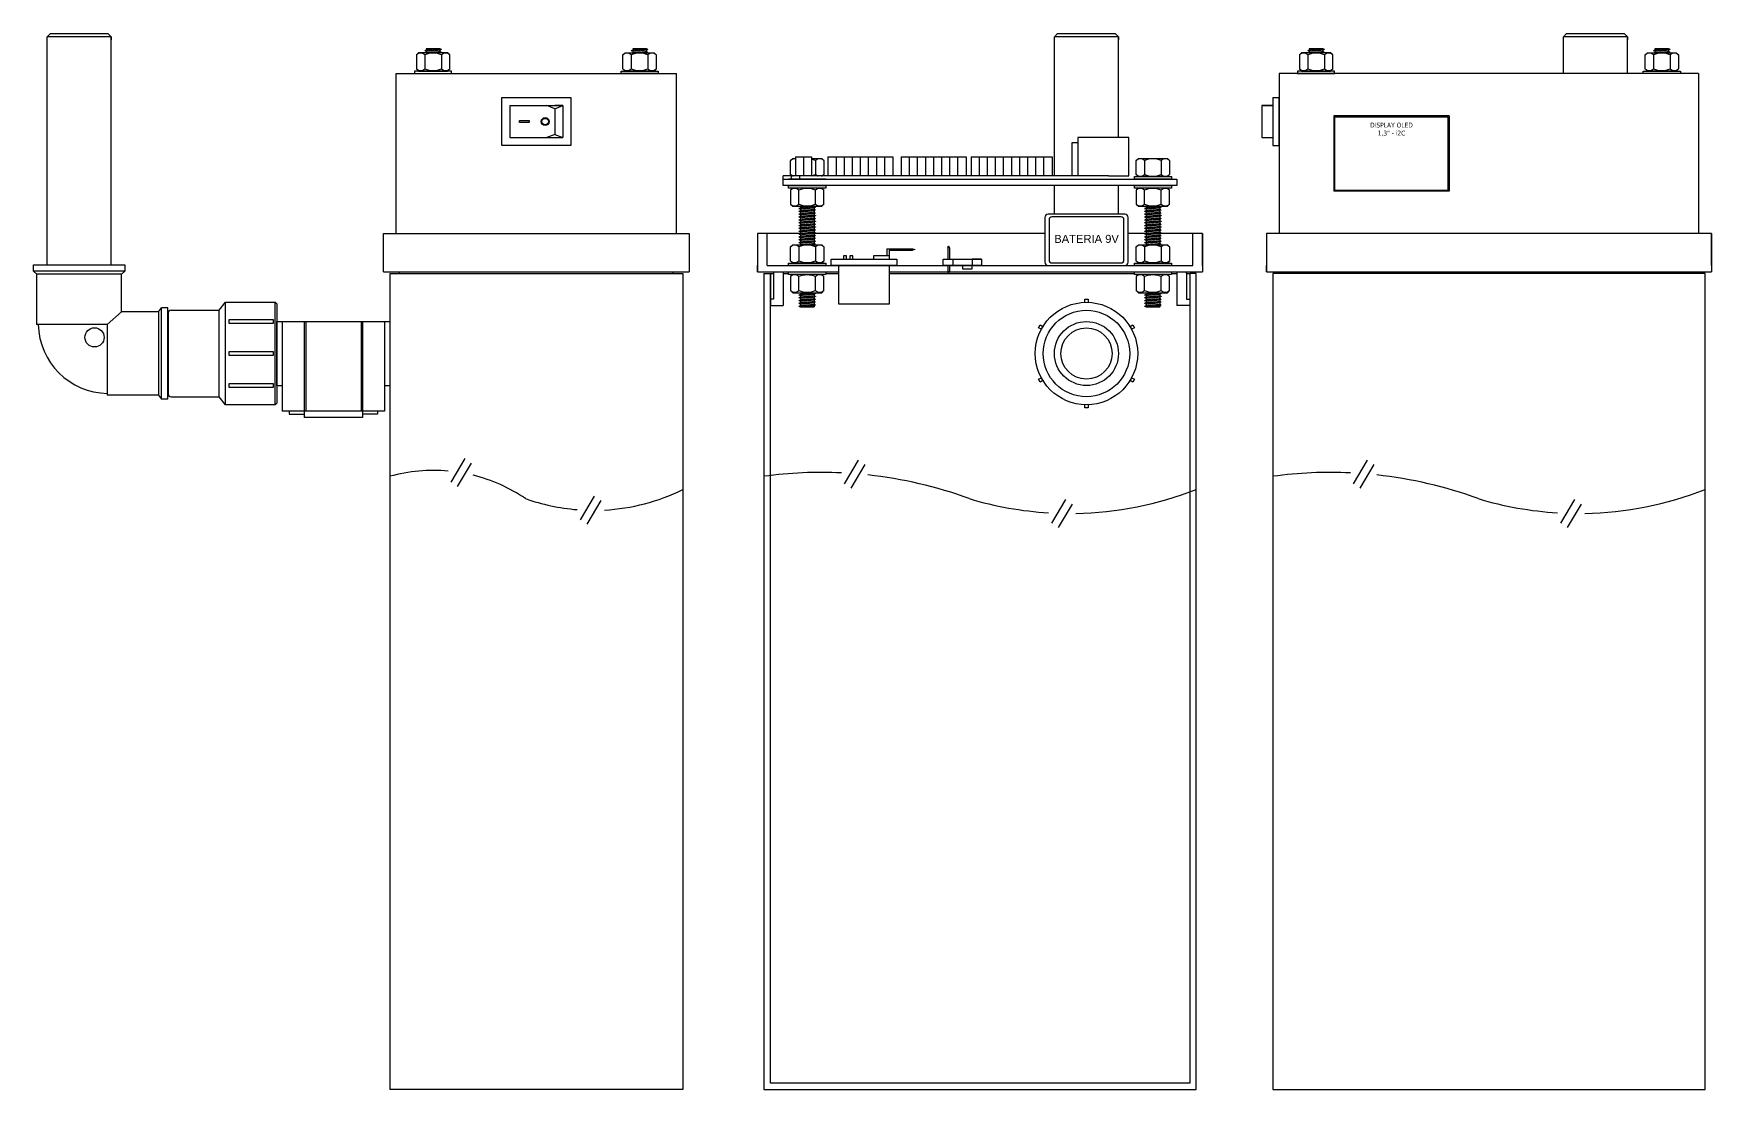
# Model space of a CAD drawing. Header units: millimetres. Extents: x 964 to 2741, y 814 to 2223.
# Drawn here: x 1702 to 2226, y 814 to 1144 of the extents above; entities that cross this region are included whole.
import ezdxf

# ---------------------------------------------------------------- set-up
doc = ezdxf.new("R2010")
doc.units = ezdxf.units.MM
doc.linetypes.add('CONTINU', pattern=[0])
doc.linetypes.add('HIDDEN2', pattern=[0.1875, 0.125, -0.0625])
doc.layers.add('contorno', color=7, linetype='CONTINU', lineweight=30)
doc.layers.add('Taglio', color=7, linetype='Continuous', true_color=0xc0240f)
doc.styles.get("Standard").update_dxf_attribs({"font": 'arial.ttf'})
doc.styles.add('times 2', font='tahoma.ttf')

# ---------------------------------------------------------------- blocks, each defined once
blk = doc.blocks.new('*U82')
for p, q in [((-0.5, -0.5), (-0.5, 0.5)), ((-0.5, 0.5), (0.5, 0.5)), ((0.5, 0.5), (0.5, -0.5))]:
    blk.add_line(p, q)
blk = doc.blocks.new('*U83')
at = {"color": 0, "linetype": 'ByBlock', "lineweight": -2, "transparency": 16777216}
blk.add_blockref('*U82', (2033.29, 1612.39), dxfattribs=at)
for p, rotation in [((2019.01, 1604.14), 59.99999999999999), ((2047.58, 1604.14), 299.9999999999999), ((2019.01, 1587.65), 120), ((2047.58, 1587.65), 240), ((2033.29, 1579.4), 180)]:
    blk.add_blockref('*U82', p, dxfattribs=dict(at, rotation=rotation))
blk = doc.blocks.new('rosca')
for p, q in [((1000.85, 2084.47), (1001.35, 2084.97)), ((1000.85, 2053.47), (1000.85, 2084.47)), ((1001.35, 2084.97), (1016.85, 2084.97)), ((1001.35, 2084.97), (1016.85, 2084.97)), ((1001.35, 2084.97), (1001.35, 2052.97)), ((1016.85, 2084.97), (1018.85, 2082.47)), ((1016.85, 2084.97), (1016.85, 2052.97)), ((1018.85, 2082.47), (1018.85, 2055.47)), ((1033.85, 2082.47), (1018.85, 2082.47)), ((1034.85, 2056.47), (1034.85, 2081.47)), ((1015.85, 2079.47), (1001.85, 2079.47)), ((1001.85, 2079.47), (1001.85, 2078.47)), ((1001.85, 2078.47), (1015.85, 2078.47)), ((1015.85, 2078.47), (1015.85, 2079.47)), ((1015.85, 2069.47), (1001.85, 2069.47)), ((1001.85, 2069.47), (1001.85, 2068.47)), ((1001.85, 2068.47), (1015.85, 2068.47)), ((1015.85, 2068.47), (1015.85, 2069.47)), ((1015.85, 2059.47), (1001.85, 2059.47)), ((1001.85, 2059.47), (1001.85, 2058.47)), ((1001.85, 2058.47), (1015.85, 2058.47)), ((1015.85, 2058.47), (1015.85, 2059.47)), ((1018.85, 2055.47), (1016.85, 2052.97)), ((1033.85, 2055.47), (1018.85, 2055.47)), ((1000.85, 2053.47), (1001.35, 2052.97)), ((1016.85, 2052.97), (1001.35, 2052.97))]:
    blk.add_line(p, q)
for centre, start, end in [((1033.85, 2081.47), 0, 90), ((1033.85, 2056.47), 270, 0)]:
    blk.add_arc(centre, 1, start, end)
blk = doc.blocks.new('JOELHO 90')
for p, q in [((1069.87, 1963.2), (1069.85, 1985.28)), ((1069.85, 1985.23), (1085.58, 1985.25)), ((1085.58, 1985.25), (1086.58, 1986.25)), ((1085.58, 1958.75), (1085.58, 1985.25)), ((1086.58, 1957.75), (1086.58, 1986.25)), ((1086.58, 1986.25), (1088.58, 1986.25)), ((1088.58, 1986.25), (1088.58, 1957.75)), ((1047.83, 1947.25), (1047.78, 1963.2)), ((1069.87, 1963.2), (1047.78, 1963.2)), ((1073.83, 1958.75), (1069.87, 1963.2)), ((1073.83, 1947.25), (1073.83, 1958.75)), ((1073.83, 1958.75), (1085.58, 1958.75)), ((1085.58, 1958.75), (1086.58, 1957.75)), ((1088.58, 1957.75), (1086.58, 1957.75)), ((1047.83, 1947.25), (1046.58, 1946.25)), ((1046.58, 1944.25), (1046.58, 1946.25)), ((1046.58, 1946.25), (1075.08, 1946.25)), ((1073.83, 1947.25), (1047.83, 1947.25)), ((1073.83, 1947.25), (1075.08, 1946.25)), ((1075.08, 1944.25), (1075.08, 1946.25)), ((1046.58, 1944.25), (1075.08, 1944.25))]:
    blk.add_line(p, q)
blk.add_circle((1065.87, 1967.2), 3)
blk.add_arc((1070.34, 1962.77), 22, 91.2697, 178.898)

msp = doc.modelspace()

# ---------------------------------------------------------------- linework, layer by layer
for p, q in [((1707.031, 1144.196), (1706.031, 1143.196)), ((1706.031, 1071.949), (1706.031, 1143.196)), ((1726.031, 1143.196), (1706.031, 1143.196)), ((1707.031, 1144.196), (1725.031, 1144.196)), ((1725.031, 1144.196), (1726.031, 1143.196)), ((1726.031, 1071.949), (1726.031, 1143.196)), ((1726.031, 1143.196), (1726.031, 1142.196)), ((2021.727, 1144.196), (2020.727, 1143.196)), ((2020.727, 1099.696), (2020.727, 1143.196)), ((2040.727, 1143.196), (2020.727, 1143.196)), ((2021.727, 1144.196), (2039.727, 1144.196)), ((2039.727, 1144.196), (2040.727, 1143.196)), ((2040.727, 1111.696), (2040.727, 1143.196)), ((2040.727, 1143.196), (2040.727, 1142.196)), ((2180.727, 1144.196), (2179.727, 1143.196)), ((2179.727, 1131.696), (2179.727, 1143.196)), ((2199.727, 1143.196), (2179.727, 1143.196)), ((2180.727, 1144.196), (2198.727, 1144.196)), ((2198.727, 1144.196), (2199.727, 1143.196)), ((2199.727, 1131.696), (2199.727, 1143.196)), ((2199.727, 1143.196), (2199.727, 1142.196)), ((1822.093, 1138.196), (1821.415, 1137.518)), ((1821.415, 1137.518), (1821.415, 1133.154)), ((1831.137, 1138.196), (1822.093, 1138.196)), ((1824.015, 1137.518), (1824.015, 1133.154)), ((1828.75, 1139.464), (1824.48, 1139.464)), ((1829.215, 1137.518), (1829.215, 1133.154)), ((1831.815, 1137.518), (1831.137, 1138.196)), ((1831.815, 1133.154), (1831.815, 1137.518)), ((1885.915, 1137.518), (1886.593, 1138.196)), ((1885.915, 1133.154), (1885.915, 1137.518)), ((1886.593, 1138.196), (1895.637, 1138.196)), ((1888.515, 1137.518), (1888.515, 1133.154)), ((1893.25, 1139.464), (1888.98, 1139.464)), ((1893.715, 1137.518), (1893.715, 1133.154)), ((1895.637, 1138.196), (1896.315, 1137.518)), ((1896.315, 1137.518), (1896.315, 1133.154)), ((2097.955, 1138.196), (2097.277, 1137.518)), ((2097.277, 1137.518), (2097.277, 1133.154)), ((2106.998, 1138.196), (2097.955, 1138.196)), ((2099.877, 1137.518), (2099.877, 1133.154)), ((2104.612, 1139.464), (2100.342, 1139.464)), ((2105.077, 1137.518), (2105.077, 1133.154)), ((2107.677, 1137.518), (2106.998, 1138.196)), ((2107.677, 1133.154), (2107.677, 1137.518)), ((2205.277, 1137.518), (2205.955, 1138.196)), ((2205.277, 1133.154), (2205.277, 1137.518)), ((2205.955, 1138.196), (2214.998, 1138.196)), ((2207.877, 1137.518), (2207.877, 1133.154)), ((2212.612, 1139.464), (2208.342, 1139.464)), ((2213.077, 1137.518), (2213.077, 1133.154)), ((2214.998, 1138.196), (2215.677, 1137.518)), ((2215.677, 1137.518), (2215.677, 1133.154)), ((1832.404, 1132.476), (1820.826, 1132.476)), ((1820.826, 1132.476), (1820.826, 1131.696)), ((1821.415, 1133.154), (1822.093, 1132.476)), ((1822.093, 1132.476), (1831.137, 1132.476)), ((1831.137, 1132.476), (1831.815, 1133.154)), ((1832.404, 1131.696), (1832.404, 1132.476)), ((1885.326, 1132.476), (1896.904, 1132.476)), ((1885.326, 1131.696), (1885.326, 1132.476)), ((1886.593, 1132.476), (1885.915, 1133.154)), ((1895.637, 1132.476), (1886.593, 1132.476)), ((1896.315, 1133.154), (1895.637, 1132.476)), ((1896.904, 1132.476), (1896.904, 1131.696)), ((2108.266, 1132.476), (2096.688, 1132.476)), ((2096.688, 1132.476), (2096.688, 1131.696)), ((2097.277, 1133.154), (2097.955, 1132.476)), ((2097.955, 1132.476), (2106.998, 1132.476)), ((2106.998, 1132.476), (2107.677, 1133.154)), ((2108.266, 1131.696), (2108.266, 1132.476)), ((2204.688, 1132.476), (2216.266, 1132.476)), ((2204.688, 1131.696), (2204.688, 1132.476)), ((2205.955, 1132.476), (2205.277, 1133.154)), ((2214.998, 1132.476), (2205.955, 1132.476)), ((2215.677, 1133.154), (2214.998, 1132.476)), ((2216.266, 1132.476), (2216.266, 1131.696)), ((1815.115, 1131.696), (1902.615, 1131.696)), ((1815.115, 1081.696), (1815.115, 1131.696)), ((1820.826, 1131.696), (1832.404, 1131.696)), ((1896.904, 1131.696), (1885.326, 1131.696)), ((1902.615, 1081.696), (1902.615, 1131.696)), ((2221.977, 1131.696), (2090.977, 1131.696)), ((2090.977, 1131.696), (2090.977, 1081.696)), ((2096.688, 1131.696), (2108.266, 1131.696)), ((2216.266, 1131.696), (2204.688, 1131.696)), ((2221.977, 1131.696), (2221.977, 1081.696)), ((1848.115, 1124.196), (1869.615, 1124.196)), ((1848.115, 1109.196), (1848.115, 1124.196)), ((1869.615, 1124.196), (1869.615, 1109.196)), ((2088.977, 1124.196), (2090.977, 1124.196)), ((2088.977, 1124.196), (2088.977, 1109.196)), ((2090.977, 1109.196), (2090.977, 1124.196)), ((1850.615, 1121.696), (1867.115, 1121.696)), ((1850.615, 1121.696), (1850.615, 1111.696)), ((1853.615, 1116.396), (1853.615, 1116.996)), ((1853.615, 1116.996), (1856.615, 1116.996)), ((1856.615, 1116.996), (1856.615, 1116.396)), ((1864.615, 1120.696), (1862.115, 1121.696)), ((1867.115, 1121.696), (1864.615, 1121.696)), ((1864.615, 1120.696), (1867.115, 1121.696)), ((1864.615, 1120.696), (1864.615, 1112.696)), ((1867.115, 1121.696), (1867.115, 1111.696)), ((2085.477, 1121.696), (2088.977, 1121.696)), ((2088.977, 1121.696), (2085.477, 1121.696)), ((2085.477, 1121.696), (2085.477, 1111.696)), ((2108.252, 1095.196), (2108.252, 1118.196)), ((2108.252, 1118.196), (2108.252, 1095.196)), ((2108.252, 1118.196), (2143.752, 1118.196)), ((2143.752, 1118.196), (2143.752, 1095.196)), ((2143.752, 1095.196), (2143.752, 1118.196)), ((1850.615, 1111.696), (1867.115, 1111.696)), ((1856.615, 1116.396), (1853.615, 1116.396)), ((1864.615, 1112.696), (1862.115, 1111.696)), ((1864.615, 1112.696), (1867.115, 1111.696)), ((2043.927, 1111.696), (2028.052, 1111.696)), ((2028.052, 1111.696), (2028.052, 1099.696)), ((2043.927, 1099.696), (2043.927, 1111.696)), ((2085.477, 1111.696), (2088.977, 1111.696)), ((1869.615, 1109.196), (1848.115, 1109.196)), ((2028.052, 1110.049), (2026.147, 1110.049)), ((2026.147, 1110.049), (2026.147, 1099.696)), ((2088.977, 1109.196), (2090.977, 1109.196)), ((1938.277, 1104.518), (1938.955, 1105.196)), ((1938.277, 1100.154), (1938.277, 1104.518)), ((1938.955, 1105.196), (1939.787, 1105.196)), ((1939.787, 1105.696), (1939.787, 1099.696)), ((1939.787, 1105.696), (1944.847, 1105.696)), ((1942.307, 1105.696), (1942.307, 1099.696)), ((1944.847, 1105.696), (1944.847, 1099.696)), ((1944.847, 1105.196), (1947.998, 1105.196)), ((1946.077, 1104.518), (1946.077, 1100.154)), ((1947.998, 1105.196), (1948.677, 1104.518)), ((1948.677, 1104.518), (1948.677, 1100.154)), ((1949.967, 1105.696), (1970.247, 1105.696)), ((1949.967, 1105.696), (1949.967, 1099.696)), ((1952.487, 1105.696), (1952.487, 1099.696)), ((1955.007, 1105.696), (1955.007, 1099.696)), ((1957.527, 1105.696), (1957.527, 1099.696)), ((1960.047, 1105.696), (1960.047, 1099.696)), ((1962.567, 1105.696), (1962.567, 1099.696)), ((1965.087, 1105.696), (1965.087, 1099.696)), ((1967.607, 1105.696), (1967.607, 1099.696)), ((1970.247, 1105.696), (1970.247, 1099.696)), ((1972.827, 1105.696), (1993.107, 1105.696)), ((1972.827, 1105.696), (1972.827, 1099.696)), ((1975.347, 1105.696), (1975.347, 1099.696)), ((1977.867, 1105.696), (1977.867, 1099.696)), ((1980.387, 1105.696), (1980.387, 1099.696)), ((1982.907, 1105.696), (1982.907, 1099.696)), ((1985.427, 1105.696), (1985.427, 1099.696)), ((1987.947, 1105.696), (1987.947, 1099.696)), ((1990.467, 1105.696), (1990.467, 1099.696)), ((1993.107, 1105.696), (1993.107, 1099.696)), ((1994.671, 1105.696), (2020.031, 1105.696)), ((1994.671, 1105.696), (1994.671, 1099.696)), ((1997.191, 1105.696), (1997.191, 1099.696)), ((1999.711, 1105.696), (1999.711, 1099.696)), ((2002.231, 1105.696), (2002.231, 1099.696)), ((2004.751, 1105.696), (2004.751, 1099.696)), ((2007.271, 1105.696), (2007.271, 1099.696)), ((2009.791, 1105.696), (2009.791, 1099.696)), ((2012.311, 1105.696), (2012.311, 1099.696)), ((2014.831, 1105.696), (2014.831, 1099.696)), ((2017.351, 1105.696), (2017.351, 1099.696)), ((2020.031, 1105.696), (2020.031, 1099.696)), ((2046.277, 1104.518), (2046.955, 1105.196)), ((2046.277, 1100.154), (2046.277, 1104.518)), ((2046.955, 1105.196), (2055.998, 1105.196)), ((2048.877, 1104.518), (2048.877, 1100.154)), ((2054.077, 1104.518), (2054.077, 1100.154)), ((2055.998, 1105.196), (2056.677, 1104.518)), ((2056.677, 1104.518), (2056.677, 1100.154)), ((1935.977, 1098.696), (1935.977, 1099.696)), ((2037.577, 1099.696), (1935.977, 1099.696)), ((1935.977, 1096.696), (1935.977, 1098.696)), ((1935.977, 1098.696), (2058.977, 1098.696)), ((2058.977, 1096.696), (1935.977, 1096.696)), ((1949.266, 1098.696), (1937.688, 1098.696)), ((1937.688, 1096.696), (1949.266, 1096.696)), ((1937.688, 1095.916), (1937.688, 1096.696)), ((1949.266, 1095.916), (1937.688, 1095.916)), ((1938.735, 1099.696), (1938.277, 1100.154)), ((1938.955, 1095.916), (1938.277, 1095.237)), ((1938.517, 1099.696), (1938.517, 1098.696)), ((1947.998, 1095.916), (1938.955, 1095.916)), ((1941.057, 1099.696), (1941.057, 1098.696)), ((1948.677, 1095.237), (1947.998, 1095.916)), ((1948.677, 1100.154), (1948.218, 1099.696)), ((1949.266, 1096.696), (1949.266, 1095.916)), ((2020.727, 1087.696), (2020.727, 1096.696)), ((2037.577, 1099.696), (2043.927, 1099.696)), ((2040.727, 1087.696), (2040.727, 1096.696)), ((2045.688, 1099.476), (2057.266, 1099.476)), ((2045.688, 1098.696), (2045.688, 1099.476)), ((2057.266, 1098.696), (2045.688, 1098.696)), ((2045.688, 1096.696), (2057.266, 1096.696)), ((2045.688, 1095.916), (2045.688, 1096.696)), ((2057.266, 1095.916), (2045.688, 1095.916)), ((2046.955, 1099.476), (2046.277, 1100.154)), ((2046.955, 1095.916), (2046.277, 1095.237)), ((2055.998, 1099.476), (2046.955, 1099.476)), ((2055.998, 1095.916), (2046.955, 1095.916)), ((2056.677, 1100.154), (2055.998, 1099.476)), ((2056.677, 1095.237), (2055.998, 1095.916)), ((2057.266, 1099.476), (2057.266, 1098.696)), ((2057.266, 1096.696), (2057.266, 1095.916)), ((2058.977, 1098.696), (2058.977, 1096.696)), ((1938.277, 1095.237), (1938.277, 1090.874)), ((1938.277, 1090.874), (1938.955, 1090.196)), ((1940.877, 1090.874), (1940.877, 1095.237)), ((1946.077, 1090.874), (1946.077, 1095.237)), ((1947.998, 1090.196), (1948.677, 1090.874)), ((1948.677, 1090.874), (1948.677, 1095.237)), ((2046.277, 1095.237), (2046.277, 1090.874)), ((2046.277, 1090.874), (2046.955, 1090.196)), ((2048.877, 1090.874), (2048.877, 1095.237)), ((2054.077, 1090.874), (2054.077, 1095.237)), ((2055.998, 1090.196), (2056.677, 1090.874)), ((2056.677, 1090.874), (2056.677, 1095.237)), ((2108.252, 1095.196), (2143.752, 1095.196)), ((1938.955, 1090.196), (1947.998, 1090.196)), ((2046.955, 1090.196), (2055.998, 1090.196)), ((1811.115, 1069.696), (1811.115, 1081.696)), ((1811.115, 1081.696), (1906.615, 1081.696)), ((1906.615, 1081.696), (1906.615, 1069.696)), ((1927.977, 1081.696), (1927.977, 1069.696)), ((2017.727, 1081.696), (1927.977, 1081.696)), ((1927.977, 1081.696), (1927.977, 1069.696)), ((1930.977, 1071.696), (1930.977, 1081.696)), ((2066.977, 1081.696), (2043.727, 1081.696)), ((2063.977, 1071.696), (2063.977, 1081.696)), ((2066.977, 1081.696), (2066.977, 1069.696)), ((2066.977, 1071.696), (2066.977, 1081.696)), ((2086.977, 1081.696), (2086.977, 1069.696)), ((2086.977, 1081.696), (2086.977, 1069.696)), ((2225.977, 1081.696), (2086.977, 1081.696)), ((2225.977, 1081.696), (2225.977, 1069.696)), ((2225.977, 1071.696), (2225.977, 1081.696)), ((1938.277, 1077.518), (1938.955, 1078.196)), ((1938.277, 1073.154), (1938.277, 1077.518)), ((1938.955, 1078.196), (1947.998, 1078.196)), ((1940.877, 1077.518), (1940.877, 1073.154)), ((1946.077, 1077.518), (1946.077, 1073.154)), ((1947.998, 1078.196), (1948.677, 1077.518)), ((1948.677, 1077.518), (1948.677, 1073.154)), ((1955.767, 1074.696), (1954.767, 1074.696)), ((1954.767, 1074.696), (1954.767, 1073.696)), ((1955.767, 1073.696), (1955.767, 1074.696)), ((1957.767, 1074.696), (1956.767, 1074.696)), ((1956.767, 1074.696), (1956.767, 1073.696)), ((1957.767, 1073.696), (1957.767, 1074.696)), ((1969.166, 1074.696), (1964.166, 1074.696)), ((1964.166, 1074.696), (1964.166, 1073.696)), ((1968.355, 1076.964), (1968.355, 1074.696)), ((1969.105, 1076.448), (1969.105, 1074.696)), ((1969.166, 1073.696), (1969.166, 1074.696)), ((2046.277, 1077.518), (2046.955, 1078.196)), ((2046.277, 1073.154), (2046.277, 1077.518)), ((2046.955, 1078.196), (2055.998, 1078.196)), ((2048.877, 1077.518), (2048.877, 1073.154)), ((2054.077, 1077.518), (2054.077, 1073.154)), ((2055.998, 1078.196), (2056.677, 1077.518)), ((2056.677, 1077.518), (2056.677, 1073.154)), ((1811.115, 1069.696), (1906.615, 1069.696)), ((1816.115, 1069.196), (1816.115, 1069.696)), ((1901.615, 1069.196), (1901.615, 1069.696)), ((1927.977, 1069.696), (1927.977, 1071.696)), ((1927.977, 1069.696), (1953.227, 1069.696)), ((1930.977, 1071.696), (1987.39, 1071.696)), ((1932.977, 1069.696), (1932.977, 1061.196)), ((1935.977, 1069.696), (1935.977, 1059.196)), ((1937.688, 1072.476), (1949.266, 1072.476)), ((1937.688, 1071.696), (1937.688, 1072.476)), ((1949.266, 1071.696), (1937.688, 1071.696)), ((1937.688, 1069.696), (1949.266, 1069.696)), ((1937.688, 1068.916), (1937.688, 1069.696)), ((1938.955, 1072.476), (1938.277, 1073.154)), ((1947.998, 1072.476), (1938.955, 1072.476)), ((1948.677, 1073.154), (1947.998, 1072.476)), ((1949.266, 1072.476), (1949.266, 1071.696)), ((1949.266, 1069.696), (1949.266, 1068.916)), ((1950.977, 1071.696), (1950.977, 1073.696)), ((1950.977, 1073.696), (1971.477, 1073.696)), ((1971.477, 1071.696), (1950.977, 1071.696)), ((1953.227, 1071.696), (1953.227, 1059.696)), ((1969.227, 1059.696), (1969.227, 1071.696)), ((1969.227, 1069.696), (1987.47, 1069.696)), ((1971.477, 1073.696), (1971.477, 1071.696)), ((1985.977, 1071.696), (1985.977, 1073.696)), ((1985.977, 1073.696), (1997.977, 1073.696)), ((1985.977, 1073.696), (1988.977, 1073.696)), ((1987.39, 1071.696), (1985.977, 1071.696)), ((1997.977, 1071.696), (1987.39, 1071.696)), ((1987.826, 1069.696), (2066.977, 1069.696)), ((1987.906, 1071.696), (2063.977, 1071.696)), ((1988.977, 1073.696), (1988.977, 1071.696)), ((1991.977, 1071.696), (1991.977, 1070.696)), ((1991.977, 1070.696), (1994.977, 1070.696)), ((1997.977, 1073.696), (1994.977, 1073.696)), ((1994.977, 1073.696), (1994.977, 1071.696)), ((1994.977, 1070.696), (1994.977, 1071.696)), ((1997.977, 1073.696), (1997.977, 1071.696)), ((2045.688, 1072.476), (2057.266, 1072.476)), ((2045.688, 1071.696), (2045.688, 1072.476)), ((2057.266, 1071.696), (2045.688, 1071.696)), ((2045.688, 1069.696), (2057.266, 1069.696)), ((2045.688, 1068.916), (2045.688, 1069.696)), ((2046.955, 1072.476), (2046.277, 1073.154)), ((2055.998, 1072.476), (2046.955, 1072.476)), ((2056.677, 1073.154), (2055.998, 1072.476)), ((2057.266, 1072.476), (2057.266, 1071.696)), ((2057.266, 1069.696), (2057.266, 1068.916)), ((2058.977, 1069.696), (2058.977, 1059.196)), ((2061.977, 1069.696), (2061.977, 1061.196)), ((2061.977, 1069.196), (2061.977, 1069.696)), ((2086.977, 1069.696), (2086.977, 1071.696)), ((2086.977, 1069.696), (2225.977, 1069.696)), ((2091.977, 1069.696), (2091.977, 1069.196)), ((2220.977, 1069.696), (2220.977, 1069.196)), ((2220.977, 1069.196), (2220.977, 1069.696)), ((1813.115, 1069.196), (1813.115, 814.196)), ((1813.115, 1069.196), (1904.615, 1069.196)), ((1904.615, 1069.196), (1904.615, 814.196)), ((1929.977, 1069.196), (1929.977, 814.196)), ((1929.977, 1069.196), (1931.977, 1069.196)), ((1931.977, 816.168), (1931.977, 1069.196)), ((1931.977, 1069.196), (1932.977, 1069.196)), ((1931.977, 1069.196), (1931.977, 1059.196)), ((1935.977, 1069.196), (1937.688, 1069.196)), ((1949.266, 1068.916), (1937.688, 1068.916)), ((1938.955, 1068.916), (1938.277, 1068.237)), ((1938.277, 1068.237), (1938.277, 1063.874)), ((1947.998, 1068.916), (1938.955, 1068.916)), ((1940.877, 1063.874), (1940.877, 1068.237)), ((1946.077, 1063.874), (1946.077, 1068.237)), ((1948.677, 1068.237), (1947.998, 1068.916)), ((1948.677, 1063.874), (1948.677, 1068.237)), ((1949.266, 1069.196), (1953.227, 1069.196)), ((1969.227, 1069.196), (2045.688, 1069.196)), ((2057.266, 1068.916), (2045.688, 1068.916)), ((2046.955, 1068.916), (2046.277, 1068.237)), ((2046.277, 1068.237), (2046.277, 1063.874)), ((2055.998, 1068.916), (2046.955, 1068.916)), ((2048.877, 1063.874), (2048.877, 1068.237)), ((2054.077, 1063.874), (2054.077, 1068.237)), ((2056.677, 1068.237), (2055.998, 1068.916)), ((2056.677, 1063.874), (2056.677, 1068.237)), ((2057.266, 1069.196), (2058.977, 1069.196)), ((2061.977, 1069.196), (2062.977, 1069.196)), ((2064.977, 1069.196), (2062.977, 1069.196)), ((2062.977, 1069.196), (2063.006, 816.196)), ((2064.977, 814.196), (2064.977, 1069.196)), ((2088.977, 1069.196), (2088.977, 814.196)), ((2223.977, 1069.196), (2088.977, 1069.196)), ((2223.977, 814.196), (2223.977, 1069.196)), ((1932.977, 1061.196), (1931.977, 1061.196)), ((1931.977, 1061.196), (1931.977, 1059.196)), ((1931.977, 1059.196), (1932.977, 1059.196)), ((1932.977, 1059.196), (1935.977, 1059.196)), ((1938.277, 1063.874), (1938.955, 1063.196)), ((1938.955, 1063.196), (1947.998, 1063.196)), ((1947.998, 1063.196), (1948.677, 1063.874)), ((1953.227, 1059.696), (1969.227, 1059.696)), ((2046.277, 1063.874), (2046.955, 1063.196)), ((2046.955, 1063.196), (2055.998, 1063.196)), ((2055.998, 1063.196), (2056.677, 1063.874)), ((2061.977, 1059.196), (2058.977, 1059.196)), ((2061.977, 1061.196), (2062.977, 1061.196)), ((2062.977, 1059.196), (2061.977, 1059.196)), ((2062.977, 1061.196), (2062.977, 1059.196)), ((1777.781, 1034.202), (1777.781, 1054.196)), ((1777.781, 1054.196), (1813.115, 1054.196)), ((1779.498, 1054.196), (1779.498, 1034.202)), ((1786.348, 1054.196), (1786.348, 1026.202)), ((1786.804, 1054.196), (1786.804, 1026.202)), ((1804.091, 1054.196), (1804.091, 1026.202)), ((1804.548, 1054.196), (1804.548, 1026.202)), ((1811.398, 1054.196), (1811.398, 1034.202)), ((1777.781, 1052.535), (1777.781, 1034.202)), ((1777.781, 1034.202), (1779.498, 1034.202)), ((1779.498, 1034.202), (1779.498, 1026.202)), ((1811.398, 1034.202), (1813.115, 1034.202)), ((1811.398, 1034.202), (1811.398, 1026.202)), ((1811.398, 1026.202), (1779.498, 1026.202)), ((1781.655, 1026.202), (1781.655, 1025.202)), ((1781.655, 1025.202), (1786.348, 1025.202)), ((1786.348, 1026.202), (1786.348, 1024.202)), ((1804.548, 1024.202), (1786.348, 1024.202)), ((1804.548, 1026.202), (1804.548, 1024.202)), ((1809.241, 1025.202), (1804.548, 1025.202)), ((1809.241, 1026.202), (1809.241, 1025.202)), ((1836.473, 1011.341), (1832.094, 1003.956)), ((1838.533, 1009.968), (1834.154, 1002.584)), ((1959.436, 1010.898), (1955.057, 1003.513)), ((1961.496, 1009.525), (1957.117, 1002.141)), ((2118.436, 1010.898), (2114.057, 1003.513)), ((2120.496, 1009.525), (2116.117, 1002.141)), ((1876.955, 999.646), (1872.576, 992.261)), ((1879.016, 998.273), (1874.637, 990.889)), ((2024.208, 998.527), (2019.829, 991.142)), ((2026.269, 997.154), (2021.89, 989.77)), ((2183.208, 998.527), (2178.829, 991.142)), ((2185.269, 997.154), (2180.89, 989.77)), ((1904.615, 814.196), (1813.115, 814.196)), ((1929.977, 814.196), (2064.977, 814.196)), ((2063.006, 816.196), (1931.977, 816.168)), ((2088.977, 814.196), (2223.977, 814.196))]:
    msp.add_line(p, q)
at = {"linetype": 'HIDDEN2'}
for p, q in [((1824.015, 1138.829), (1824.48, 1139.099)), ((1824.015, 1138.829), (1824.48, 1139.099)), ((1824.48, 1138.639), (1824.015, 1138.829)), ((1824.48, 1138.639), (1824.015, 1138.829)), ((1824.456, 1138.196), (1824.48, 1138.21)), ((1824.48, 1139.099), (1828.75, 1139.464)), ((1824.48, 1139.099), (1828.75, 1139.464)), ((1828.75, 1139.004), (1824.48, 1138.639)), ((1828.75, 1139.004), (1824.48, 1138.639)), ((1824.48, 1138.21), (1828.75, 1138.575)), ((1828.75, 1139.464), (1829.215, 1139.274)), ((1828.75, 1139.464), (1829.215, 1139.274)), ((1829.215, 1139.274), (1828.75, 1139.004)), ((1829.215, 1139.274), (1828.75, 1139.004)), ((1828.75, 1138.575), (1829.215, 1138.385)), ((1829.215, 1138.385), (1828.889, 1138.196)), ((1888.515, 1138.829), (1888.98, 1139.099)), ((1888.515, 1138.829), (1888.98, 1139.099)), ((1888.98, 1138.639), (1888.515, 1138.829)), ((1888.98, 1138.639), (1888.515, 1138.829)), ((1888.956, 1138.196), (1888.98, 1138.21)), ((1888.98, 1139.099), (1893.25, 1139.464)), ((1888.98, 1139.099), (1893.25, 1139.464)), ((1893.25, 1139.004), (1888.98, 1138.639)), ((1893.25, 1139.004), (1888.98, 1138.639)), ((1888.98, 1138.21), (1893.25, 1138.575)), ((1893.25, 1139.464), (1893.715, 1139.274)), ((1893.25, 1139.464), (1893.715, 1139.274)), ((1893.715, 1139.274), (1893.25, 1139.004)), ((1893.715, 1139.274), (1893.25, 1139.004)), ((1893.25, 1138.575), (1893.715, 1138.385)), ((1893.715, 1138.385), (1893.389, 1138.196)), ((2099.877, 1138.829), (2100.342, 1139.099)), ((2099.877, 1138.829), (2100.342, 1139.099)), ((2100.342, 1138.639), (2099.877, 1138.829)), ((2100.342, 1138.639), (2099.877, 1138.829)), ((2100.318, 1138.196), (2100.342, 1138.21)), ((2100.342, 1139.099), (2104.612, 1139.464)), ((2100.342, 1139.099), (2104.612, 1139.464)), ((2104.612, 1139.004), (2100.342, 1138.639)), ((2104.612, 1139.004), (2100.342, 1138.639)), ((2100.342, 1138.21), (2104.612, 1138.575)), ((2104.612, 1139.464), (2105.077, 1139.274)), ((2104.612, 1139.464), (2105.077, 1139.274)), ((2105.077, 1139.274), (2104.612, 1139.004)), ((2105.077, 1139.274), (2104.612, 1139.004)), ((2104.612, 1138.575), (2105.077, 1138.385)), ((2105.077, 1138.385), (2104.751, 1138.196)), ((2207.877, 1138.829), (2208.342, 1139.099)), ((2207.877, 1138.829), (2208.342, 1139.099)), ((2208.342, 1138.639), (2207.877, 1138.829)), ((2208.342, 1138.639), (2207.877, 1138.829)), ((2208.318, 1138.196), (2208.342, 1138.21)), ((2208.342, 1139.099), (2212.612, 1139.464)), ((2208.342, 1139.099), (2212.612, 1139.464)), ((2212.612, 1139.004), (2208.342, 1138.639)), ((2212.612, 1139.004), (2208.342, 1138.639)), ((2208.342, 1138.21), (2212.612, 1138.575)), ((2212.612, 1139.464), (2213.077, 1139.274)), ((2212.612, 1139.464), (2213.077, 1139.274)), ((2213.077, 1139.274), (2212.612, 1139.004)), ((2213.077, 1139.274), (2212.612, 1139.004)), ((2212.612, 1138.575), (2213.077, 1138.385)), ((2213.077, 1138.385), (2212.751, 1138.196)), ((1940.877, 1089.496), (1941.342, 1089.766)), ((1941.342, 1089.307), (1940.877, 1089.496)), ((1940.877, 1088.608), (1941.342, 1088.877)), ((1941.342, 1088.418), (1940.877, 1088.608)), ((1940.877, 1087.719), (1941.342, 1087.988)), ((1941.342, 1087.529), (1940.877, 1087.719)), ((1940.877, 1086.83), (1941.342, 1087.099)), ((1941.342, 1086.64), (1940.877, 1086.83)), ((1940.877, 1085.941), (1941.342, 1086.21)), ((1941.342, 1085.751), (1940.877, 1085.941)), ((1940.877, 1085.052), (1941.342, 1085.321)), ((1941.342, 1089.766), (1945.612, 1090.131)), ((1945.612, 1089.672), (1941.342, 1089.307)), ((1941.342, 1088.877), (1945.612, 1089.242)), ((1945.612, 1088.783), (1941.342, 1088.418)), ((1941.342, 1087.988), (1945.612, 1088.353)), ((1945.612, 1087.894), (1941.342, 1087.529)), ((1941.342, 1087.099), (1945.612, 1087.464)), ((1945.612, 1087.005), (1941.342, 1086.64)), ((1941.342, 1086.21), (1945.612, 1086.575)), ((1945.612, 1086.116), (1941.342, 1085.751)), ((1941.342, 1085.321), (1945.612, 1085.686)), ((1945.612, 1085.227), (1941.342, 1084.862)), ((1945.612, 1090.131), (1946.077, 1089.941)), ((1946.077, 1089.941), (1945.612, 1089.672)), ((1945.612, 1089.242), (1946.077, 1089.052)), ((1946.077, 1089.052), (1945.612, 1088.783)), ((1945.612, 1088.353), (1946.077, 1088.163)), ((1946.077, 1088.163), (1945.612, 1087.894)), ((1945.612, 1087.464), (1946.077, 1087.274)), ((1946.077, 1087.274), (1945.612, 1087.005)), ((1945.612, 1086.575), (1946.077, 1086.385)), ((1946.077, 1086.385), (1945.612, 1086.116)), ((1945.612, 1085.686), (1946.077, 1085.496)), ((1946.077, 1085.496), (1945.612, 1085.227)), ((2048.877, 1089.496), (2049.342, 1089.766)), ((2049.342, 1089.307), (2048.877, 1089.496)), ((2048.877, 1088.608), (2049.342, 1088.877)), ((2049.342, 1088.418), (2048.877, 1088.608)), ((2048.877, 1087.719), (2049.342, 1087.988)), ((2049.342, 1087.529), (2048.877, 1087.719)), ((2048.877, 1086.83), (2049.342, 1087.099)), ((2049.342, 1086.64), (2048.877, 1086.83)), ((2048.877, 1085.941), (2049.342, 1086.21)), ((2049.342, 1085.751), (2048.877, 1085.941)), ((2048.877, 1085.052), (2049.342, 1085.321)), ((2049.342, 1089.766), (2053.612, 1090.131)), ((2053.612, 1089.672), (2049.342, 1089.307)), ((2049.342, 1088.877), (2053.612, 1089.242)), ((2053.612, 1088.783), (2049.342, 1088.418)), ((2049.342, 1087.988), (2053.612, 1088.353)), ((2053.612, 1087.894), (2049.342, 1087.529)), ((2049.342, 1087.099), (2053.612, 1087.464)), ((2053.612, 1087.005), (2049.342, 1086.64)), ((2049.342, 1086.21), (2053.612, 1086.575)), ((2053.612, 1086.116), (2049.342, 1085.751)), ((2049.342, 1085.321), (2053.612, 1085.686)), ((2053.612, 1085.227), (2049.342, 1084.862)), ((2053.612, 1090.131), (2054.077, 1089.941)), ((2054.077, 1089.941), (2053.612, 1089.672)), ((2053.612, 1089.242), (2054.077, 1089.052)), ((2054.077, 1089.052), (2053.612, 1088.783)), ((2053.612, 1088.353), (2054.077, 1088.163)), ((2054.077, 1088.163), (2053.612, 1087.894)), ((2053.612, 1087.464), (2054.077, 1087.274)), ((2054.077, 1087.274), (2053.612, 1087.005)), ((2053.612, 1086.575), (2054.077, 1086.385)), ((2054.077, 1086.385), (2053.612, 1086.116)), ((2053.612, 1085.686), (2054.077, 1085.496)), ((2054.077, 1085.496), (2053.612, 1085.227)), ((1941.342, 1084.862), (1940.877, 1085.052)), ((1940.877, 1084.163), (1941.342, 1084.432)), ((1941.342, 1083.973), (1940.877, 1084.163)), ((1940.877, 1083.274), (1941.342, 1083.543)), ((1941.342, 1083.084), (1940.877, 1083.274)), ((1940.877, 1082.385), (1941.342, 1082.654)), ((1940.877, 1082.385), (1941.342, 1082.654)), ((1941.342, 1082.195), (1940.877, 1082.385)), ((1941.342, 1082.195), (1940.877, 1082.385)), ((1940.877, 1081.496), (1941.342, 1081.765)), ((1941.342, 1081.306), (1940.877, 1081.496)), ((1940.877, 1080.607), (1941.342, 1080.876)), ((1941.342, 1080.417), (1940.877, 1080.607)), ((1940.877, 1079.718), (1941.342, 1079.988)), ((1941.342, 1084.432), (1945.612, 1084.797)), ((1945.612, 1084.338), (1941.342, 1083.973)), ((1941.342, 1083.543), (1945.612, 1083.908)), ((1945.612, 1083.449), (1941.342, 1083.084)), ((1941.342, 1082.654), (1945.612, 1083.019)), ((1941.342, 1082.654), (1945.612, 1083.019)), ((1945.612, 1082.56), (1941.342, 1082.195)), ((1945.612, 1082.56), (1941.342, 1082.195)), ((1941.342, 1081.765), (1945.612, 1082.13)), ((1945.612, 1081.671), (1941.342, 1081.306)), ((1941.342, 1080.876), (1945.612, 1081.241)), ((1945.612, 1080.782), (1941.342, 1080.417)), ((1941.342, 1079.988), (1945.612, 1080.353)), ((1945.612, 1079.893), (1941.342, 1079.528)), ((1945.612, 1084.797), (1946.077, 1084.607)), ((1946.077, 1084.607), (1945.612, 1084.338)), ((1945.612, 1083.908), (1946.077, 1083.718)), ((1946.077, 1083.718), (1945.612, 1083.449)), ((1945.612, 1083.019), (1946.077, 1082.829)), ((1945.612, 1083.019), (1946.077, 1082.829)), ((1946.077, 1082.829), (1945.612, 1082.56)), ((1946.077, 1082.829), (1945.612, 1082.56)), ((1945.612, 1082.13), (1946.077, 1081.941)), ((1946.077, 1081.941), (1945.612, 1081.671)), ((1945.612, 1081.241), (1946.077, 1081.052)), ((1946.077, 1081.052), (1945.612, 1080.782)), ((1945.612, 1080.353), (1946.077, 1080.163)), ((1946.077, 1080.163), (1945.612, 1079.893)), ((2049.342, 1084.862), (2048.877, 1085.052)), ((2048.877, 1084.163), (2049.342, 1084.432)), ((2049.342, 1083.973), (2048.877, 1084.163)), ((2048.877, 1083.274), (2049.342, 1083.543)), ((2049.342, 1083.084), (2048.877, 1083.274)), ((2048.877, 1082.385), (2049.342, 1082.654)), ((2048.877, 1082.385), (2049.342, 1082.654)), ((2049.342, 1082.195), (2048.877, 1082.385)), ((2049.342, 1082.195), (2048.877, 1082.385)), ((2048.877, 1081.496), (2049.342, 1081.765)), ((2049.342, 1081.306), (2048.877, 1081.496)), ((2048.877, 1080.607), (2049.342, 1080.876)), ((2049.342, 1080.417), (2048.877, 1080.607)), ((2048.877, 1079.718), (2049.342, 1079.988)), ((2049.342, 1084.432), (2053.612, 1084.797)), ((2053.612, 1084.338), (2049.342, 1083.973)), ((2049.342, 1083.543), (2053.612, 1083.908)), ((2053.612, 1083.449), (2049.342, 1083.084)), ((2049.342, 1082.654), (2053.612, 1083.019)), ((2049.342, 1082.654), (2053.612, 1083.019)), ((2053.612, 1082.56), (2049.342, 1082.195)), ((2053.612, 1082.56), (2049.342, 1082.195)), ((2049.342, 1081.765), (2053.612, 1082.13)), ((2053.612, 1081.671), (2049.342, 1081.306)), ((2049.342, 1080.876), (2053.612, 1081.241)), ((2053.612, 1080.782), (2049.342, 1080.417)), ((2049.342, 1079.988), (2053.612, 1080.353)), ((2053.612, 1079.893), (2049.342, 1079.528)), ((2053.612, 1084.797), (2054.077, 1084.607)), ((2054.077, 1084.607), (2053.612, 1084.338)), ((2053.612, 1083.908), (2054.077, 1083.718)), ((2054.077, 1083.718), (2053.612, 1083.449)), ((2053.612, 1083.019), (2054.077, 1082.829)), ((2053.612, 1083.019), (2054.077, 1082.829)), ((2054.077, 1082.829), (2053.612, 1082.56)), ((2054.077, 1082.829), (2053.612, 1082.56)), ((2053.612, 1082.13), (2054.077, 1081.941)), ((2054.077, 1081.941), (2053.612, 1081.671)), ((2053.612, 1081.241), (2054.077, 1081.052)), ((2054.077, 1081.052), (2053.612, 1080.782)), ((2053.612, 1080.353), (2054.077, 1080.163)), ((2054.077, 1080.163), (2053.612, 1079.893)), ((1941.342, 1079.528), (1940.877, 1079.718)), ((1940.877, 1078.829), (1941.342, 1079.099)), ((1940.877, 1078.829), (1941.342, 1079.099)), ((1941.342, 1078.639), (1940.877, 1078.829)), ((1941.342, 1078.639), (1940.877, 1078.829)), ((1941.318, 1078.196), (1941.342, 1078.21)), ((1941.342, 1079.099), (1945.612, 1079.464)), ((1941.342, 1079.099), (1945.612, 1079.464)), ((1945.612, 1079.004), (1941.342, 1078.639)), ((1945.612, 1079.004), (1941.342, 1078.639)), ((1941.342, 1078.21), (1945.612, 1078.575)), ((1945.612, 1079.464), (1946.077, 1079.274)), ((1945.612, 1079.464), (1946.077, 1079.274)), ((1946.077, 1079.274), (1945.612, 1079.004)), ((1946.077, 1079.274), (1945.612, 1079.004)), ((1945.612, 1078.575), (1946.077, 1078.385)), ((1946.077, 1078.385), (1945.751, 1078.196)), ((2049.342, 1079.528), (2048.877, 1079.718)), ((2048.877, 1078.829), (2049.342, 1079.099)), ((2048.877, 1078.829), (2049.342, 1079.099)), ((2049.342, 1078.639), (2048.877, 1078.829)), ((2049.342, 1078.639), (2048.877, 1078.829)), ((2049.318, 1078.196), (2049.342, 1078.21)), ((2049.342, 1079.099), (2053.612, 1079.464)), ((2049.342, 1079.099), (2053.612, 1079.464)), ((2053.612, 1079.004), (2049.342, 1078.639)), ((2053.612, 1079.004), (2049.342, 1078.639)), ((2049.342, 1078.21), (2053.612, 1078.575)), ((2053.612, 1079.464), (2054.077, 1079.274)), ((2053.612, 1079.464), (2054.077, 1079.274)), ((2054.077, 1079.274), (2053.612, 1079.004)), ((2054.077, 1079.274), (2053.612, 1079.004)), ((2053.612, 1078.575), (2054.077, 1078.385)), ((2054.077, 1078.385), (2053.751, 1078.196)), ((1940.877, 1062.496), (1941.342, 1062.766)), ((1941.342, 1062.307), (1940.877, 1062.496)), ((1940.877, 1061.608), (1941.342, 1061.877)), ((1941.342, 1061.418), (1940.877, 1061.608)), ((1940.877, 1060.719), (1941.342, 1060.988)), ((1941.342, 1060.529), (1940.877, 1060.719)), ((1940.877, 1059.83), (1941.342, 1060.099)), ((1941.342, 1059.64), (1940.877, 1059.83)), ((1940.877, 1058.941), (1941.342, 1059.21)), ((1941.342, 1058.751), (1940.877, 1058.941)), ((1941.342, 1062.766), (1945.612, 1063.131)), ((1945.612, 1062.672), (1941.342, 1062.307)), ((1941.342, 1061.877), (1945.612, 1062.242)), ((1945.612, 1061.783), (1941.342, 1061.418)), ((1941.342, 1060.988), (1945.612, 1061.353)), ((1945.612, 1060.894), (1941.342, 1060.529)), ((1941.342, 1060.099), (1945.612, 1060.464)), ((1945.612, 1060.005), (1941.342, 1059.64)), ((1941.342, 1059.21), (1945.612, 1059.575)), ((1945.612, 1059.116), (1941.342, 1058.751)), ((1945.612, 1063.131), (1946.077, 1062.941)), ((1946.077, 1062.941), (1945.612, 1062.672)), ((1945.612, 1062.242), (1946.077, 1062.052)), ((1946.077, 1062.052), (1945.612, 1061.783)), ((1945.612, 1061.353), (1946.077, 1061.163)), ((1946.077, 1061.163), (1945.612, 1060.894)), ((1945.612, 1060.464), (1946.077, 1060.274)), ((1946.077, 1060.274), (1945.612, 1060.005)), ((1945.612, 1059.575), (1946.077, 1059.385)), ((1946.077, 1059.385), (1945.612, 1059.116)), ((2048.877, 1062.496), (2049.342, 1062.766)), ((2049.342, 1062.307), (2048.877, 1062.496)), ((2048.877, 1061.608), (2049.342, 1061.877)), ((2049.342, 1061.418), (2048.877, 1061.608)), ((2048.877, 1060.719), (2049.342, 1060.988)), ((2049.342, 1060.529), (2048.877, 1060.719)), ((2048.877, 1059.83), (2049.342, 1060.099)), ((2049.342, 1059.64), (2048.877, 1059.83)), ((2048.877, 1058.941), (2049.342, 1059.21)), ((2049.342, 1058.751), (2048.877, 1058.941)), ((2049.342, 1062.766), (2053.612, 1063.131)), ((2053.612, 1062.672), (2049.342, 1062.307)), ((2049.342, 1061.877), (2053.612, 1062.242)), ((2053.612, 1061.783), (2049.342, 1061.418)), ((2049.342, 1060.988), (2053.612, 1061.353)), ((2053.612, 1060.894), (2049.342, 1060.529)), ((2049.342, 1060.099), (2053.612, 1060.464)), ((2053.612, 1060.005), (2049.342, 1059.64)), ((2049.342, 1059.21), (2053.612, 1059.575)), ((2053.612, 1059.116), (2049.342, 1058.751)), ((2053.612, 1063.131), (2054.077, 1062.941)), ((2054.077, 1062.941), (2053.612, 1062.672)), ((2053.612, 1062.242), (2054.077, 1062.052)), ((2054.077, 1062.052), (2053.612, 1061.783)), ((2053.612, 1061.353), (2054.077, 1061.163)), ((2054.077, 1061.163), (2053.612, 1060.894)), ((2053.612, 1060.464), (2054.077, 1060.274)), ((2054.077, 1060.274), (2053.612, 1060.005)), ((2053.612, 1059.575), (2054.077, 1059.385)), ((2054.077, 1059.385), (2053.612, 1059.116))]:
    msp.add_line(p, q, dxfattribs=at)
at = {"linetype": 'Continuous'}
for p, q in [((1824.48, 1139.464), (1824.48, 1139.099)), ((1824.48, 1139.464), (1824.48, 1139.099)), ((1824.48, 1138.639), (1824.48, 1138.21)), ((1828.75, 1139.004), (1828.75, 1138.575)), ((1888.98, 1139.464), (1888.98, 1139.099)), ((1888.98, 1139.464), (1888.98, 1139.099)), ((1888.98, 1138.639), (1888.98, 1138.21)), ((1893.25, 1139.004), (1893.25, 1138.575)), ((2100.342, 1139.464), (2100.342, 1139.099)), ((2100.342, 1139.464), (2100.342, 1139.099)), ((2100.342, 1138.639), (2100.342, 1138.21)), ((2104.612, 1139.004), (2104.612, 1138.575)), ((2208.342, 1139.464), (2208.342, 1139.099)), ((2208.342, 1139.464), (2208.342, 1139.099)), ((2208.342, 1138.639), (2208.342, 1138.21)), ((2212.612, 1139.004), (2212.612, 1138.575)), ((1941.342, 1090.196), (1941.342, 1089.766)), ((1941.342, 1089.307), (1941.342, 1088.877)), ((1941.342, 1088.418), (1941.342, 1087.988)), ((1941.342, 1087.529), (1941.342, 1087.099)), ((1941.342, 1086.64), (1941.342, 1086.21)), ((1941.342, 1085.751), (1941.342, 1085.321)), ((1945.612, 1090.196), (1945.612, 1090.131)), ((1945.612, 1089.672), (1945.612, 1089.242)), ((1945.612, 1088.783), (1945.612, 1088.353)), ((1945.612, 1087.894), (1945.612, 1087.464)), ((1945.612, 1087.005), (1945.612, 1086.575)), ((1945.612, 1086.116), (1945.612, 1085.686)), ((1945.612, 1085.227), (1945.612, 1084.797)), ((2049.342, 1090.196), (2049.342, 1089.766)), ((2049.342, 1089.307), (2049.342, 1088.877)), ((2049.342, 1088.418), (2049.342, 1087.988)), ((2049.342, 1087.529), (2049.342, 1087.099)), ((2049.342, 1086.64), (2049.342, 1086.21)), ((2049.342, 1085.751), (2049.342, 1085.321)), ((2053.612, 1090.196), (2053.612, 1090.131)), ((2053.612, 1089.672), (2053.612, 1089.242)), ((2053.612, 1088.783), (2053.612, 1088.353)), ((2053.612, 1087.894), (2053.612, 1087.464)), ((2053.612, 1087.005), (2053.612, 1086.575)), ((2053.612, 1086.116), (2053.612, 1085.686)), ((2053.612, 1085.227), (2053.612, 1084.797)), ((1941.342, 1084.862), (1941.342, 1084.432)), ((1941.342, 1083.973), (1941.342, 1083.543)), ((1941.342, 1083.084), (1941.342, 1082.654)), ((1941.342, 1082.195), (1941.342, 1081.765)), ((1941.342, 1081.306), (1941.342, 1080.876)), ((1941.342, 1080.417), (1941.342, 1079.988)), ((1945.612, 1084.338), (1945.612, 1083.908)), ((1945.612, 1083.449), (1945.612, 1083.019)), ((1945.612, 1082.56), (1945.612, 1082.13)), ((1945.612, 1081.671), (1945.612, 1081.241)), ((1945.612, 1080.782), (1945.612, 1080.353)), ((1945.612, 1079.893), (1945.612, 1079.464)), ((2049.342, 1084.862), (2049.342, 1084.432)), ((2049.342, 1083.973), (2049.342, 1083.543)), ((2049.342, 1083.084), (2049.342, 1082.654)), ((2049.342, 1082.195), (2049.342, 1081.765)), ((2049.342, 1081.306), (2049.342, 1080.876)), ((2049.342, 1080.417), (2049.342, 1079.988)), ((2053.612, 1084.338), (2053.612, 1083.908)), ((2053.612, 1083.449), (2053.612, 1083.019)), ((2053.612, 1082.56), (2053.612, 1082.13)), ((2053.612, 1081.671), (2053.612, 1081.241)), ((2053.612, 1080.782), (2053.612, 1080.353)), ((2053.612, 1079.893), (2053.612, 1079.464)), ((1941.342, 1079.528), (1941.342, 1079.099)), ((1941.342, 1079.528), (1941.342, 1079.099)), ((1941.342, 1078.639), (1941.342, 1078.21)), ((1945.612, 1079.004), (1945.612, 1078.575)), ((2049.342, 1079.528), (2049.342, 1079.099)), ((2049.342, 1079.528), (2049.342, 1079.099)), ((2049.342, 1078.639), (2049.342, 1078.21)), ((2053.612, 1079.004), (2053.612, 1078.575)), ((1941.342, 1063.196), (1941.342, 1062.766)), ((1941.342, 1062.307), (1941.342, 1061.877)), ((1941.342, 1061.418), (1941.342, 1060.988)), ((1941.342, 1060.529), (1941.342, 1060.099)), ((1941.342, 1059.64), (1941.342, 1059.21)), ((1945.612, 1063.196), (1945.612, 1063.131)), ((1945.612, 1062.672), (1945.612, 1062.242)), ((1945.612, 1061.783), (1945.612, 1061.353)), ((1945.612, 1060.894), (1945.612, 1060.464)), ((1945.612, 1060.005), (1945.612, 1059.575)), ((1945.612, 1059.116), (1945.612, 1058.792)), ((2049.342, 1063.196), (2049.342, 1062.766)), ((2049.342, 1062.307), (2049.342, 1061.877)), ((2049.342, 1061.418), (2049.342, 1060.988)), ((2049.342, 1060.529), (2049.342, 1060.099)), ((2049.342, 1059.64), (2049.342, 1059.21)), ((2053.612, 1063.196), (2053.612, 1063.131)), ((2053.612, 1062.672), (2053.612, 1062.242)), ((2053.612, 1061.783), (2053.612, 1061.353)), ((2053.612, 1060.894), (2053.612, 1060.464)), ((2053.612, 1060.005), (2053.612, 1059.575)), ((2053.612, 1059.116), (2053.612, 1058.792))]:
    msp.add_line(p, q, dxfattribs=at)
at = {"color": 252, "linetype": 'Continuous'}
for p, q in [((1941.456, 1085.678), (1941.38, 1085.754)), ((2049.456, 1085.678), (2049.38, 1085.754)), ((1941.456, 1058.678), (1941.38, 1058.754)), ((1945.497, 1058.678), (1941.456, 1058.678)), ((1945.612, 1058.792), (1945.497, 1058.678)), ((2049.456, 1058.678), (2049.38, 1058.754)), ((2053.497, 1058.678), (2049.456, 1058.678)), ((2053.612, 1058.792), (2053.497, 1058.678))]:
    msp.add_line(p, q, dxfattribs=at)
for points in [[(2042.727, 1087.696), (2018.727, 1087.696, 0.4142136), (2017.727, 1086.696), (2017.727, 1072.696, 0.4142136), (2018.727, 1071.696), (2042.727, 1071.696, 0.4142136), (2043.727, 1072.696), (2043.727, 1086.696, 0.4142136)], [(2041.527, 1086.896), (2019.927, 1086.896, 0.4142136), (2019.027, 1085.996), (2019.027, 1073.396, 0.4142136), (2019.927, 1072.496), (2041.527, 1072.496, 0.4142136), (2042.427, 1073.396), (2042.427, 1085.996, 0.4142136)]]:
    msp.add_lwpolyline(points, format="xyb", close=True)
for points in [[(1968.355, 1076.964), (1976.355, 1076.964)], [(1969.105, 1076.448), (1976.355, 1076.448)], [(1976.355, 1076.964), (1977.079, 1076.706), (1977.079, 1076.706), (1976.355, 1076.448)], [(1987.39, 1077.17), (1987.648, 1077.894), (1987.648, 1077.894), (1987.906, 1077.17)], [(1987.39, 1077.17), (1987.39, 1073.696)], [(1987.906, 1077.17), (1987.906, 1073.696)], [(1987.39, 1071.696), (1987.39, 1069.92)], [(1987.39, 1069.92), (1987.648, 1069.196), (1987.648, 1069.196), (1987.906, 1069.92)], [(1987.906, 1071.696), (1987.906, 1069.92)]]:
    msp.add_lwpolyline(points)
for centre, radius in [((1861.615, 1116.696), 1.25), ((1861.615, 1116.696), 1), ((2030.727, 1044.196), 16), ((2030.727, 1044.196), 13.5), ((2030.727, 1044.196), 10), ((2030.727, 1044.196), 8)]:
    msp.add_circle(centre, radius)
for centre, radius, start, end in [((1822.715, 1136.183), 1.863, 45.74302, 134.25698), ((1826.615, 1131.389), 6.658, 67.01324, 112.98676), ((1830.515, 1136.183), 1.863, 45.74302, 134.25698), ((1887.215, 1136.183), 1.863, 45.74302, 134.25698), ((1891.115, 1131.389), 6.658, 67.01324, 112.98676), ((1895.015, 1136.183), 1.863, 45.74302, 134.25698), ((2098.577, 1136.183), 1.863, 45.74302, 134.25698), ((2102.477, 1131.389), 6.658, 67.01324, 112.98676), ((2106.377, 1136.183), 1.863, 45.74302, 134.25698), ((2206.577, 1136.183), 1.863, 45.74302, 134.25698), ((2210.477, 1131.389), 6.658, 67.01324, 112.98676), ((2214.377, 1136.183), 1.863, 45.74302, 134.25698), ((1822.715, 1134.488), 1.863, 225.74302, 314.25698), ((1826.615, 1139.283), 6.658, 247.01324, 292.98676), ((1830.515, 1134.488), 1.863, 225.74302, 314.25698), ((1887.215, 1134.488), 1.863, 225.74302, 314.25698), ((1891.115, 1139.283), 6.658, 247.01324, 292.98676), ((1895.015, 1134.488), 1.863, 225.74302, 314.25698), ((2098.577, 1134.488), 1.863, 225.74302, 314.25698), ((2102.477, 1139.283), 6.658, 247.01324, 292.98676), ((2106.377, 1134.488), 1.863, 225.74302, 314.25698), ((2206.577, 1134.488), 1.863, 225.74302, 314.25698), ((2210.477, 1139.283), 6.658, 247.01324, 292.98676), ((2214.377, 1134.488), 1.863, 225.74302, 314.25698), ((1939.577, 1103.183), 1.863, 83.52754, 134.25698), ((1943.477, 1098.389), 6.658, 67.01324, 78.12495), ((1947.377, 1103.183), 1.863, 45.74302, 134.25698), ((2047.577, 1103.183), 1.863, 45.74302, 134.25698), ((2051.477, 1098.389), 6.658, 67.01324, 112.98676), ((2055.377, 1103.183), 1.863, 45.74302, 134.25698), ((1939.577, 1101.488), 1.863, 225.74302, 254.21713), ((1939.577, 1093.903), 1.863, 45.74302, 134.25698), ((1943.477, 1089.108), 6.658, 67.01324, 112.98676), ((1943.477, 1106.283), 6.658, 281.87505, 292.98676), ((1947.377, 1101.488), 1.863, 225.74302, 254.21713), ((1947.377, 1093.903), 1.863, 45.74302, 134.25698), ((1947.377, 1101.488), 1.863, 285.78287, 314.25698), ((2036.577, 1099.696), 1, 359.999999999987, 0), ((2047.577, 1101.488), 1.863, 225.74302, 314.25698), ((2047.577, 1093.903), 1.863, 45.74302, 134.25698), ((2051.477, 1106.283), 6.658, 247.01324, 292.98676), ((2051.477, 1089.108), 6.658, 67.01324, 112.98676), ((2055.377, 1101.488), 1.863, 225.74302, 314.25698), ((2055.377, 1093.903), 1.863, 45.74302, 134.25698), ((1939.577, 1092.208), 1.863, 225.74302, 314.25698), ((1943.477, 1097.003), 6.658, 247.01324, 292.98676), ((1947.377, 1092.208), 1.863, 225.74302, 314.25698), ((2047.577, 1092.208), 1.863, 225.74302, 314.25698), ((2051.477, 1097.003), 6.658, 247.01324, 292.98676), ((2055.377, 1092.208), 1.863, 225.74302, 314.25698), ((1939.577, 1076.183), 1.863, 45.74302, 134.25698), ((1943.477, 1071.389), 6.658, 67.01324, 112.98676), ((1947.377, 1076.183), 1.863, 45.74302, 134.25698), ((2047.577, 1076.183), 1.863, 45.74302, 134.25698), ((2051.477, 1071.389), 6.658, 67.01324, 112.98676), ((2055.377, 1076.183), 1.863, 45.74302, 134.25698), ((1939.577, 1074.488), 1.863, 225.74302, 314.25698), ((1943.477, 1079.283), 6.658, 247.01324, 292.98676), ((1947.377, 1074.488), 1.863, 225.74302, 314.25698), ((2047.577, 1074.488), 1.863, 225.74302, 314.25698), ((2051.477, 1079.283), 6.658, 247.01324, 292.98676), ((2055.377, 1074.488), 1.863, 225.74302, 314.25698), ((1939.577, 1066.903), 1.863, 45.74302, 134.25698), ((1943.477, 1062.108), 6.658, 67.01324, 112.98676), ((1947.377, 1066.903), 1.863, 45.74302, 134.25698), ((2047.577, 1066.903), 1.863, 45.74302, 134.25698), ((2051.477, 1062.108), 6.658, 67.01324, 112.98676), ((2055.377, 1066.903), 1.863, 45.74302, 134.25698), ((1939.577, 1065.208), 1.863, 225.74302, 314.25698), ((1943.477, 1070.003), 6.658, 247.01324, 292.98676), ((1947.377, 1065.208), 1.863, 225.74302, 314.25698), ((2047.577, 1065.208), 1.863, 225.74302, 314.25698), ((2051.477, 1070.003), 6.658, 247.01324, 292.98676), ((2055.377, 1065.208), 1.863, 225.74302, 314.25698), ((1826.724, 956.28), 51.379, 84.89556, 105.35867), ((1947.962, 872.911), 134.125, 87.3404, 97.70627), ((2106.962, 872.911), 134.125, 87.3404, 97.70627), ((1826.724, 956.28), 51.379, 55.94574, 76.0198), ((1876.706, 1058.59), 63.396, 273.0853, 296.11872), ((1947.962, 872.911), 134.125, 69.87693, 83.80742), ((2025.46, 1102.829), 108.605, 271.03163, 291.33716), ((2106.962, 872.911), 134.125, 69.87693, 83.80742), ((2184.46, 1102.829), 108.605, 271.03163, 291.33716), ((1876.706, 1058.59), 63.396, 250.45242, 265.34825), ((2025.46, 1102.829), 108.605, 253.21991, 266.53692), ((2184.46, 1102.829), 108.605, 253.21991, 266.53692)]:
    msp.add_arc(centre, radius, start, end)
at = {"layer": 'Taglio'}
for p, q in [((2108.002, 1118.446), (2108.002, 1094.946)), ((2144.002, 1118.446), (2108.002, 1118.446)), ((2144.002, 1118.446), (2144.002, 1094.946)), ((2144.002, 1094.946), (2108.002, 1094.946))]:
    msp.add_line(p, q, dxfattribs=at)

# ---------------------------------------------------------------- block references
for name, p, rotation in [('JOELHO 90', (3688.029, -16.629), 90), ('rosca', (2778.634, 3113.172), 180)]:
    msp.add_blockref(name, p, dxfattribs=dict(rotation=rotation))
msp.add_blockref('*U83', (-2.568, -551.699))

# ---------------------------------------------------------------- texts
at = {"insert": (2118.849, 1116.34), "char_height": 1.5, "attachment_point": 1, "style": 'times 2'}
msp.add_mtext_dynamic_manual_height_columns('\\pxqc;DISPLAY OLED 1,3" - i2C', width=14.32708, gutter_width=5, heights=[5.975], dxfattribs=at)
at = {"layer": 'contorno', "insert": (2020.666, 1081.275), "char_height": 2.5, "attachment_point": 1}
msp.add_mtext_dynamic_manual_height_columns('BATERIA 9V', width=21.9614, gutter_width=12.5, heights=[0], dxfattribs=at)

doc.saveas('drawing.dxf')
